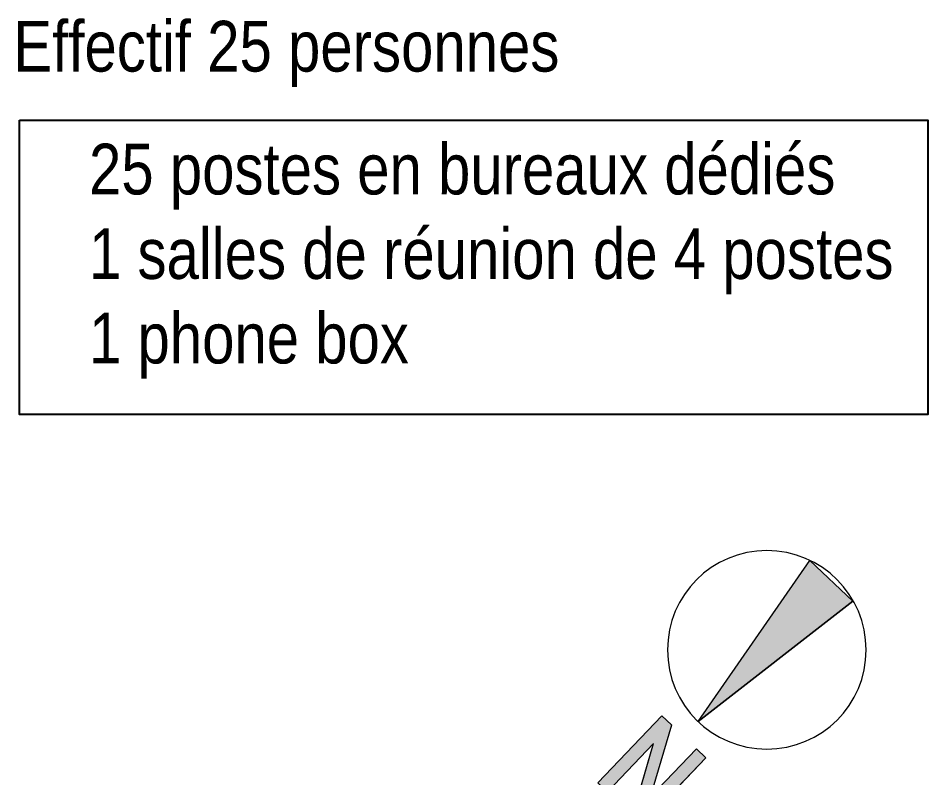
# Model space of a CAD drawing. Extents: x -29.7 to 23.3, y -8.6 to 57.6.
# Drawn here: x -29.75 to -19.03, y 43.18 to 52.14 of the extents above; entities that cross this region are included whole.
import ezdxf

# ---------------------------------------------------------------- set-up
doc = ezdxf.new("R2010")
doc.units = 0
doc.header["$LTSCALE"] = 0.001
doc.layers.get('0').update_dxf_attribs({"lineweight": 5})
doc.layers.add('A-projet', color=7, linetype='Continuous', lineweight=5, true_color=0x5b6280)
doc.layers.add('A-texte', color=7, linetype='Continuous')
doc.styles.get("Standard").update_dxf_attribs({"font": 'ARIALN.TTF'})

# ---------------------------------------------------------------- blocks, each defined once
blk = doc.blocks.new('A$C35293CD7')
at = {"extrusion": (0, 0, -1)}
h = blk.add_hatch(color=256, dxfattribs=at)
h.dxf.hatch_style = 1
h.paths.add_polyline_path([(-2.951, 5.413), (-3.389, 4.87), (-1.396, 3.703)])
h = blk.add_hatch(color=256, dxfattribs=at)
h.dxf.hatch_style = 1
h.paths.add_polyline_path([(-1.333, 3.387), (-1.428, 3.269), (-0.577, 2.585), (-0.48, 2.706), (-0.84, 3.516), (-0.226, 3.023), (-0.128, 3.144), (-0.978, 3.827), (-1.076, 3.706), (-1.076, 3.705), (-0.716, 2.897), (-1.331, 3.39), (-1.428, 3.269)])
for p, q in [((1.396, 3.703), (2.951, 5.413)), ((3.389, 4.87), (2.951, 5.413)), ((1.396, 3.703), (3.389, 4.87)), ((0.128, 3.144), (0.979, 3.828)), ((0.978, 3.828), (1.076, 3.706)), ((0.48, 2.707), (0.84, 3.516)), ((1.428, 3.269), (0.577, 2.585)), ((0.226, 3.023), (0.128, 3.144))]:
    blk.add_line(p, q, dxfattribs=at)
for points in [[(-2.951, 5.413), (-3.389, 4.87), (-1.396, 3.703), (-2.951, 5.413)], [(-1.333, 3.387), (-1.428, 3.269), (-0.577, 2.585), (-0.48, 2.706), (-0.84, 3.516), (-0.226, 3.023), (-0.128, 3.144), (-0.978, 3.827), (-1.076, 3.706), (-1.076, 3.705), (-1.076, 3.705), (-0.716, 2.897), (-1.331, 3.39), (-1.428, 3.269)]]:
    blk.add_lwpolyline(points, close=True, dxfattribs=at)
blk.add_circle((-2.308, 4.435), 1.17, dxfattribs=at)
blk = doc.blocks.new('Xref-R2-2018-11')
at = {"rotation": 7.601974425489009}
blk.add_blockref('A$C35293CD7', (-19.908, 33.121), dxfattribs=at)

msp = doc.modelspace()

# ---------------------------------------------------------------- linework, layer by layer
at = {"layer": 'A-texte'}
msp.add_lwpolyline([(-29.732, 50.935), (-19.035, 50.935), (-19.035, 47.466), (-29.732, 47.466)], close=True, dxfattribs=at)

# ---------------------------------------------------------------- block references
at = {"layer": 'A-projet'}
msp.add_blockref('Xref-R2-2018-11', (-2.724, 6.869), dxfattribs=at)

# ---------------------------------------------------------------- texts
at = {"layer": 'A-texte', "ltscale": 0.1, "char_height": 0.59757, "attachment_point": 1}
for s, insert in [('Effectif 25 personnes', (-29.806, 52.105)), ('25 postes en bureaux dédiés\\P1 salles de réunion de 4 postes\\P1 phone box', (-28.915, 50.657))]:
    msp.add_mtext_dynamic_manual_height_columns(s, width=19.71967, gutter_width=12.5, heights=[0], dxfattribs=dict(at, insert=insert))

doc.saveas('drawing.dxf')
